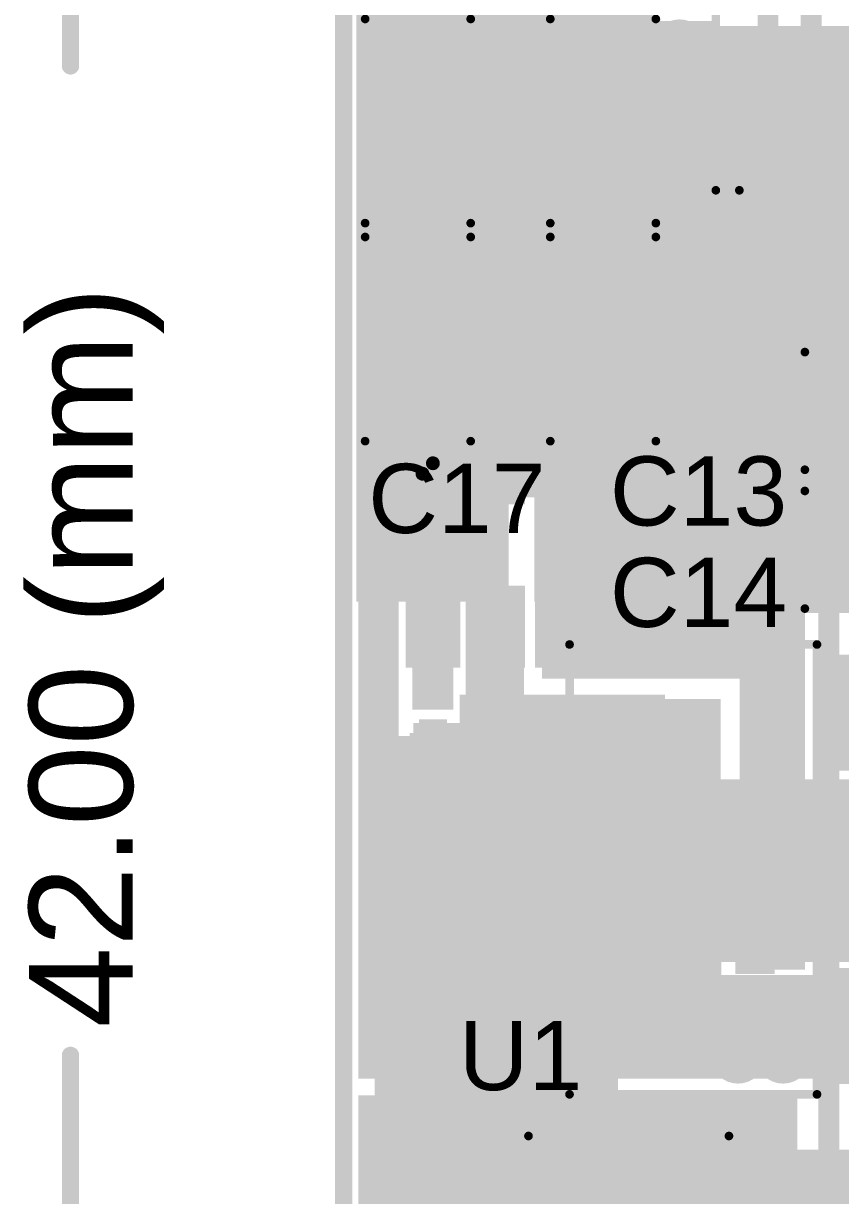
# Model space of a CAD drawing. Header units: millimetres. Extents: x -0.39 to 1.43, y -0.39 to 1.45.
# Drawn here: x -0.388 to 0.084, y 0.239 to 0.917 of the extents above; entities that cross this region are included whole.
import ezdxf

# ---------------------------------------------------------------- set-up
doc = ezdxf.new("R2010")
doc.units = ezdxf.units.MM
doc.header["$MEASUREMENT"] = 0
for name, color, linetype in [('BottomLayer', 5, 'Continuous'), ('BottomPaste', 16, 'Continuous'), ('BottomSolder', 6, 'Continuous'), ('Mechanical1', 6, 'Continuous'), ('Mechanical2', 216, 'Continuous'), ('TopLayer', 1, 'Continuous'), ('TopOverlay', 2, 'Continuous'), ('TopPaste', 8, 'Continuous'), ('TopSolder', 216, 'Continuous'), ('ViaHoleLayer', 16, 'Continuous')]:
    doc.layers.add(name, color=color, linetype=linetype)
doc.styles.add('Arial', font='', dxfattribs={"height": 0.2})
doc.styles.get('Arial').set_extended_font_data('Arial')

# ---------------------------------------------------------------- blocks, each defined once
blk = doc.blocks.new('CAP_0201_B_3')
at = {"layer": 'BottomLayer'}
for points in [[(-0.01772, 0.00591), (-0.00591, 0.00591), (-0.00591, -0.00591), (-0.01772, -0.00591)], [(0.00591, 0.00591), (0.01772, 0.00591), (0.01772, -0.00591), (0.00591, -0.00591)]]:
    blk.add_hatch(color=5, dxfattribs=at).paths.add_polyline_path(points)
at = {"layer": 'BottomPaste'}
for points in [[(-0.01772, 0.00591), (-0.00591, 0.00591), (-0.00591, -0.00591), (-0.01772, -0.00591)], [(0.00591, 0.00591), (0.01772, 0.00591), (0.01772, -0.00591), (0.00591, -0.00591)]]:
    blk.add_hatch(color=16, dxfattribs=at).paths.add_polyline_path(points)
at = {"layer": 'BottomSolder'}
for points in [[(-0.01988, 0.00807), (-0.00374, 0.00807), (-0.00374, -0.00807), (-0.01988, -0.00807)], [(0.00374, 0.00807), (0.01988, 0.00807), (0.01988, -0.00807), (0.00374, -0.00807)]]:
    blk.add_hatch(color=6, dxfattribs=at).paths.add_polyline_path(points)
blk = doc.blocks.new('C___0603_B_29')
at = {"layer": 'BottomLayer'}
for points in [[(-0.045, -0.0175), (-0.045, 0.0175), (-0.015, 0.0175), (-0.015, -0.0175)], [(0.015, -0.0175), (0.015, 0.0175), (0.045, 0.0175), (0.045, -0.0175)]]:
    blk.add_hatch(color=5, dxfattribs=at).paths.add_polyline_path(points)
at = {"layer": 'BottomPaste'}
for points in [[(-0.045, -0.0175), (-0.045, 0.0175), (-0.015, 0.0175), (-0.015, -0.0175)], [(0.015, -0.0175), (0.015, 0.0175), (0.045, 0.0175), (0.045, -0.0175)]]:
    blk.add_hatch(color=16, dxfattribs=at).paths.add_polyline_path(points)
at = {"layer": 'BottomSolder'}
for points in [[(-0.04736, -0.01986), (-0.04736, 0.01986), (-0.01264, 0.01986), (-0.01264, -0.01986)], [(0.01264, -0.01986), (0.01264, 0.01986), (0.04736, 0.01986), (0.04736, -0.01986)]]:
    blk.add_hatch(color=6, dxfattribs=at).paths.add_polyline_path(points)
blk = doc.blocks.new('C___0603_B_30')
at = {"layer": 'BottomLayer'}
for points in [[(-0.045, -0.0175), (-0.045, 0.0175), (-0.015, 0.0175), (-0.015, -0.0175)], [(0.015, -0.0175), (0.015, 0.0175), (0.045, 0.0175), (0.045, -0.0175)]]:
    blk.add_hatch(color=5, dxfattribs=at).paths.add_polyline_path(points)
at = {"layer": 'BottomPaste'}
for points in [[(-0.045, -0.0175), (-0.045, 0.0175), (-0.015, 0.0175), (-0.015, -0.0175)], [(0.015, -0.0175), (0.015, 0.0175), (0.045, 0.0175), (0.045, -0.0175)]]:
    blk.add_hatch(color=16, dxfattribs=at).paths.add_polyline_path(points)
at = {"layer": 'BottomSolder'}
for points in [[(-0.04736, -0.01986), (-0.04736, 0.01986), (-0.01264, 0.01986), (-0.01264, -0.01986)], [(0.01264, -0.01986), (0.01264, 0.01986), (0.04736, 0.01986), (0.04736, -0.01986)]]:
    blk.add_hatch(color=6, dxfattribs=at).paths.add_polyline_path(points)
blk = doc.blocks.new('C___0402_B_31')
at = {"layer": 'BottomLayer'}
for points in [[(-0.0095, 0.0125), (-0.0095, -0.0125), (-0.0275, -0.0125), (-0.0275, 0.0125)], [(0.0275, 0.0125), (0.0275, -0.0125), (0.0095, -0.0125), (0.0095, 0.0125)]]:
    blk.add_hatch(color=5, dxfattribs=at).paths.add_polyline_path(points)
at = {"layer": 'BottomPaste'}
for points in [[(-0.0095, 0.0125), (-0.0095, -0.0125), (-0.0275, -0.0125), (-0.0275, 0.0125)], [(0.0275, 0.0125), (0.0275, -0.0125), (0.0095, -0.0125), (0.0095, 0.0125)]]:
    blk.add_hatch(color=16, dxfattribs=at).paths.add_polyline_path(points)
at = {"layer": 'BottomSolder'}
for points in [[(-0.00714, 0.01486), (-0.00714, -0.01486), (-0.02986, -0.01486), (-0.02986, 0.01486)], [(0.02986, 0.01486), (0.02986, -0.01486), (0.00714, -0.01486), (0.00714, 0.01486)]]:
    blk.add_hatch(color=6, dxfattribs=at).paths.add_polyline_path(points)
blk = doc.blocks.new('C___0402_B_32')
at = {"layer": 'BottomLayer'}
for points in [[(-0.0095, 0.0125), (-0.0095, -0.0125), (-0.0275, -0.0125), (-0.0275, 0.0125)], [(0.0275, 0.0125), (0.0275, -0.0125), (0.0095, -0.0125), (0.0095, 0.0125)]]:
    blk.add_hatch(color=5, dxfattribs=at).paths.add_polyline_path(points)
at = {"layer": 'BottomPaste'}
for points in [[(-0.0095, 0.0125), (-0.0095, -0.0125), (-0.0275, -0.0125), (-0.0275, 0.0125)], [(0.0275, 0.0125), (0.0275, -0.0125), (0.0095, -0.0125), (0.0095, 0.0125)]]:
    blk.add_hatch(color=16, dxfattribs=at).paths.add_polyline_path(points)
at = {"layer": 'BottomSolder'}
for points in [[(-0.00714, 0.01486), (-0.00714, -0.01486), (-0.02986, -0.01486), (-0.02986, 0.01486)], [(0.02986, 0.01486), (0.02986, -0.01486), (0.00714, -0.01486), (0.00714, 0.01486)]]:
    blk.add_hatch(color=6, dxfattribs=at).paths.add_polyline_path(points)
blk = doc.blocks.new('C___0805_B_33')
at = {"layer": 'BottomLayer'}
for points in [[(-0.06, 0.03), (-0.02, 0.03), (-0.02, -0.03), (-0.06, -0.03)], [(0.02, 0.03), (0.06, 0.03), (0.06, -0.03), (0.02, -0.03)]]:
    blk.add_hatch(color=5, dxfattribs=at).paths.add_polyline_path(points)
at = {"layer": 'BottomPaste'}
for points in [[(-0.06, 0.03), (-0.02, 0.03), (-0.02, -0.03), (-0.06, -0.03)], [(0.02, 0.03), (0.06, 0.03), (0.06, -0.03), (0.02, -0.03)]]:
    blk.add_hatch(color=16, dxfattribs=at).paths.add_polyline_path(points)
at = {"layer": 'BottomSolder'}
for points in [[(-0.06276, 0.03276), (-0.01724, 0.03276), (-0.01724, -0.03276), (-0.06276, -0.03276)], [(0.01724, 0.03276), (0.06276, 0.03276), (0.06276, -0.03276), (0.01724, -0.03276)]]:
    blk.add_hatch(color=6, dxfattribs=at).paths.add_polyline_path(points)
blk = doc.blocks.new('SMA_35')
at = {"layer": 'TopLayer'}
for points in [[(-0.12795, 0.03346), (-0.02953, 0.03346), (-0.02953, -0.03346), (-0.12795, -0.03346)], [(0.02953, 0.03346), (0.12795, 0.03346), (0.12795, -0.03346), (0.02953, -0.03346)]]:
    blk.add_hatch(color=1, dxfattribs=at).paths.add_polyline_path(points)
at = {"layer": 'TopOverlay'}
for points in [[(-0.175, -0.05597), (-0.12905, -0.05597), (-0.12905, 0.05598), (-0.175, 0.05598)], [(-0.12992, 0.03638), (-0.1022, 0.03638), (-0.1022, 0.05598), (-0.12992, 0.05598)], [(-0.12992, -0.05598), (-0.1022, -0.05598), (-0.1022, -0.03638), (-0.12992, -0.03638)]]:
    blk.add_hatch(color=2, dxfattribs=at).paths.add_polyline_path(points)
at = {"layer": 'TopPaste'}
for points in [[(-0.12795, 0.03346), (-0.02953, 0.03346), (-0.02953, -0.03346), (-0.12795, -0.03346)], [(0.02953, 0.03346), (0.12795, 0.03346), (0.12795, -0.03346), (0.02953, -0.03346)]]:
    blk.add_hatch(color=8, dxfattribs=at).paths.add_polyline_path(points)
at = {"layer": 'TopSolder'}
for points in [[(-0.13195, 0.03746), (-0.02553, 0.03746), (-0.02553, -0.03746), (-0.13195, -0.03746)], [(0.02553, 0.03746), (0.13195, 0.03746), (0.13195, -0.03746), (0.02553, -0.03746)]]:
    blk.add_hatch(color=216, dxfattribs=at).paths.add_polyline_path(points)
at = {"layer": 'TopOverlay', "const_width": 0.005}
for points in [[(0.08115, 0.05345), (-0.10465, 0.05345)], [(0.08115, 0.03985), (0.08115, 0.05345)], [(0.08115, -0.05345), (0.08115, -0.03985)], [(0.08115, -0.05345), (-0.10465, -0.05345)]]:
    blk.add_lwpolyline(points, dxfattribs=at)
at = {"layer": 'TopOverlay', "const_width": 0.0025}
for points in [[(-0.1059, 0.05345, 1), (-0.1034, 0.05345, 1)], [(0.0799, 0.05345, 1), (0.0824, 0.05345, 1)], [(0.0799, 0.05345, 1), (0.0824, 0.05345, 1)], [(0.0799, 0.03985, 1), (0.0824, 0.03985, 1)], [(0.0799, -0.03985, 1), (0.0824, -0.03985, 1)], [(-0.1059, -0.05345, 1), (-0.1034, -0.05345, 1)], [(0.0799, -0.05345, 1), (0.0824, -0.05345, 1)], [(0.0799, -0.05345, 1), (0.0824, -0.05345, 1)]]:
    blk.add_lwpolyline(points, format="xyb", close=True, dxfattribs=at)
blk = doc.blocks.new('C___1210_45')
at = {"layer": 'TopLayer'}
for points in [[(-0.08, 0.055), (-0.02, 0.055), (-0.02, -0.055), (-0.08, -0.055)], [(0.02, 0.055), (0.08, 0.055), (0.08, -0.055), (0.02, -0.055)]]:
    blk.add_hatch(color=1, dxfattribs=at).paths.add_polyline_path(points)
at = {"layer": 'TopPaste'}
for points in [[(-0.08, 0.055), (-0.02, 0.055), (-0.02, -0.055), (-0.08, -0.055)], [(0.02, 0.055), (0.08, 0.055), (0.08, -0.055), (0.02, -0.055)]]:
    blk.add_hatch(color=8, dxfattribs=at).paths.add_polyline_path(points)
at = {"layer": 'TopSolder'}
for points in [[(-0.084, 0.059), (-0.016, 0.059), (-0.016, -0.059), (-0.084, -0.059)], [(0.016, 0.059), (0.084, 0.059), (0.084, -0.059), (0.016, -0.059)]]:
    blk.add_hatch(color=216, dxfattribs=at).paths.add_polyline_path(points)
at = {"layer": 'TopOverlay', "const_width": 0.005}
for points in [[(-0.084, 0.059), (-0.084, -0.059)], [(-0.023, 0.059), (-0.084, 0.059)], [(0.084, 0.059), (0.023, 0.059)], [(0.084, 0.059), (0.084, -0.059)], [(-0.023, -0.059), (-0.084, -0.059)], [(0.084, -0.059), (0.023, -0.059)]]:
    blk.add_lwpolyline(points, dxfattribs=at)
at = {"layer": 'TopOverlay', "const_width": 0.0025}
for points in [[(-0.08525, 0.059, 1), (-0.08275, 0.059, 1)], [(-0.08525, 0.059, 1), (-0.08275, 0.059, 1)], [(-0.02425, 0.059, 1), (-0.02175, 0.059, 1)], [(0.02175, 0.059, 1), (0.02425, 0.059, 1)], [(0.08275, 0.059, 1), (0.08525, 0.059, 1)], [(0.08275, 0.059, 1), (0.08525, 0.059, 1)], [(-0.08525, -0.059, 1), (-0.08275, -0.059, 1)], [(-0.08525, -0.059, 1), (-0.08275, -0.059, 1)], [(-0.02425, -0.059, 1), (-0.02175, -0.059, 1)], [(0.02175, -0.059, 1), (0.02425, -0.059, 1)], [(0.08275, -0.059, 1), (0.08525, -0.059, 1)], [(0.08275, -0.059, 1), (0.08525, -0.059, 1)]]:
    blk.add_lwpolyline(points, format="xyb", close=True, dxfattribs=at)
blk = doc.blocks.new('C___1210_46')
at = {"layer": 'TopLayer'}
for points in [[(-0.08, 0.055), (-0.02, 0.055), (-0.02, -0.055), (-0.08, -0.055)], [(0.02, 0.055), (0.08, 0.055), (0.08, -0.055), (0.02, -0.055)]]:
    blk.add_hatch(color=1, dxfattribs=at).paths.add_polyline_path(points)
at = {"layer": 'TopPaste'}
for points in [[(-0.08, 0.055), (-0.02, 0.055), (-0.02, -0.055), (-0.08, -0.055)], [(0.02, 0.055), (0.08, 0.055), (0.08, -0.055), (0.02, -0.055)]]:
    blk.add_hatch(color=8, dxfattribs=at).paths.add_polyline_path(points)
at = {"layer": 'TopSolder'}
for points in [[(-0.084, 0.059), (-0.016, 0.059), (-0.016, -0.059), (-0.084, -0.059)], [(0.016, 0.059), (0.084, 0.059), (0.084, -0.059), (0.016, -0.059)]]:
    blk.add_hatch(color=216, dxfattribs=at).paths.add_polyline_path(points)
at = {"layer": 'TopOverlay', "const_width": 0.005}
for points in [[(-0.023, 0.059), (-0.084, 0.059)], [(-0.084, 0.059), (-0.084, -0.059)], [(0.084, 0.059), (0.023, 0.059)], [(0.084, 0.059), (0.084, -0.059)], [(-0.023, -0.059), (-0.084, -0.059)], [(0.084, -0.059), (0.023, -0.059)]]:
    blk.add_lwpolyline(points, dxfattribs=at)
at = {"layer": 'TopOverlay', "const_width": 0.0025}
for points in [[(-0.08525, 0.059, 1), (-0.08275, 0.059, 1)], [(-0.08525, 0.059, 1), (-0.08275, 0.059, 1)], [(-0.02425, 0.059, 1), (-0.02175, 0.059, 1)], [(0.02175, 0.059, 1), (0.02425, 0.059, 1)], [(0.08275, 0.059, 1), (0.08525, 0.059, 1)], [(0.08275, 0.059, 1), (0.08525, 0.059, 1)], [(-0.08525, -0.059, 1), (-0.08275, -0.059, 1)], [(-0.08525, -0.059, 1), (-0.08275, -0.059, 1)], [(-0.02425, -0.059, 1), (-0.02175, -0.059, 1)], [(0.02175, -0.059, 1), (0.02425, -0.059, 1)], [(0.08275, -0.059, 1), (0.08525, -0.059, 1)], [(0.08275, -0.059, 1), (0.08525, -0.059, 1)]]:
    blk.add_lwpolyline(points, format="xyb", close=True, dxfattribs=at)
blk = doc.blocks.new('C___0805_47')
at = {"layer": 'TopLayer'}
for points in [[(-0.06, 0.03), (-0.02, 0.03), (-0.02, -0.03), (-0.06, -0.03)], [(0.02, 0.03), (0.06, 0.03), (0.06, -0.03), (0.02, -0.03)]]:
    blk.add_hatch(color=1, dxfattribs=at).paths.add_polyline_path(points)
at = {"layer": 'TopPaste'}
for points in [[(-0.06, 0.03), (-0.02, 0.03), (-0.02, -0.03), (-0.06, -0.03)], [(0.02, 0.03), (0.06, 0.03), (0.06, -0.03), (0.02, -0.03)]]:
    blk.add_hatch(color=8, dxfattribs=at).paths.add_polyline_path(points)
at = {"layer": 'TopSolder'}
for points in [[(-0.06276, 0.03276), (-0.01724, 0.03276), (-0.01724, -0.03276), (-0.06276, -0.03276)], [(0.01724, 0.03276), (0.06276, 0.03276), (0.06276, -0.03276), (0.01724, -0.03276)]]:
    blk.add_hatch(color=216, dxfattribs=at).paths.add_polyline_path(points)
at = {"layer": 'TopOverlay', "const_width": 0.005}
for points in [[(-0.064, 0.034), (-0.024, 0.034)], [(-0.064, -0.034), (-0.064, 0.034)], [(0.024, 0.034), (0.064, 0.034)], [(0.064, -0.034), (0.064, 0.034)], [(-0.064, -0.034), (-0.024, -0.034)], [(0.024, -0.034), (0.064, -0.034)]]:
    blk.add_lwpolyline(points, dxfattribs=at)
at = {"layer": 'TopOverlay', "const_width": 0.0025}
for points in [[(-0.06525, 0.034, 1), (-0.06275, 0.034, 1)], [(-0.06525, 0.034, 1), (-0.06275, 0.034, 1)], [(-0.02525, 0.034, 1), (-0.02275, 0.034, 1)], [(0.02275, 0.034, 1), (0.02525, 0.034, 1)], [(0.06275, 0.034, 1), (0.06525, 0.034, 1)], [(0.06275, 0.034, 1), (0.06525, 0.034, 1)], [(-0.06525, -0.034, 1), (-0.06275, -0.034, 1)], [(-0.06525, -0.034, 1), (-0.06275, -0.034, 1)], [(-0.02525, -0.034, 1), (-0.02275, -0.034, 1)], [(0.02275, -0.034, 1), (0.02525, -0.034, 1)], [(0.06275, -0.034, 1), (0.06525, -0.034, 1)], [(0.06275, -0.034, 1), (0.06525, -0.034, 1)]]:
    blk.add_lwpolyline(points, format="xyb", close=True, dxfattribs=at)
blk = doc.blocks.new('TSOT_23_6_B_56')
at = {"layer": 'BottomLayer'}
for points in [[(-0.06693, 0.04921), (-0.02756, 0.04921), (-0.02756, 0.02559), (-0.06693, 0.02559)], [(0.02756, 0.04921), (0.06693, 0.04921), (0.06693, 0.02559), (0.02756, 0.02559)], [(-0.06693, 0.01181), (-0.02756, 0.01181), (-0.02756, -0.01181), (-0.06693, -0.01181)], [(0.02756, 0.01181), (0.06693, 0.01181), (0.06693, -0.01181), (0.02756, -0.01181)], [(-0.06693, -0.02559), (-0.02756, -0.02559), (-0.02756, -0.04921), (-0.06693, -0.04921)], [(0.02756, -0.02559), (0.06693, -0.02559), (0.06693, -0.04921), (0.02756, -0.04921)]]:
    blk.add_hatch(color=5, dxfattribs=at).paths.add_polyline_path(points)
at = {"layer": 'BottomPaste'}
for points in [[(-0.06693, 0.04921), (-0.02756, 0.04921), (-0.02756, 0.02559), (-0.06693, 0.02559)], [(0.02756, 0.04921), (0.06693, 0.04921), (0.06693, 0.02559), (0.02756, 0.02559)], [(-0.06693, 0.01181), (-0.02756, 0.01181), (-0.02756, -0.01181), (-0.06693, -0.01181)], [(0.02756, 0.01181), (0.06693, 0.01181), (0.06693, -0.01181), (0.02756, -0.01181)], [(-0.06693, -0.02559), (-0.02756, -0.02559), (-0.02756, -0.04921), (-0.06693, -0.04921)], [(0.02756, -0.02559), (0.06693, -0.02559), (0.06693, -0.04921), (0.02756, -0.04921)]]:
    blk.add_hatch(color=16, dxfattribs=at).paths.add_polyline_path(points)
at = {"layer": 'BottomSolder'}
for points in [[(-0.07093, 0.05321), (-0.02356, 0.05321), (-0.02356, 0.02159), (-0.07093, 0.02159)], [(0.02356, 0.05321), (0.07093, 0.05321), (0.07093, 0.02159), (0.02356, 0.02159)], [(-0.07093, 0.01581), (-0.02356, 0.01581), (-0.02356, -0.01581), (-0.07093, -0.01581)], [(0.02356, 0.01581), (0.07093, 0.01581), (0.07093, -0.01581), (0.02356, -0.01581)], [(-0.07093, -0.02159), (-0.02356, -0.02159), (-0.02356, -0.05321), (-0.07093, -0.05321)], [(0.02356, -0.02159), (0.07093, -0.02159), (0.07093, -0.05321), (0.02356, -0.05321)]]:
    blk.add_hatch(color=6, dxfattribs=at).paths.add_polyline_path(points)
blk = doc.blocks.new('C___0805_74')
at = {"layer": 'TopLayer'}
for points in [[(-0.06, 0.03), (-0.02, 0.03), (-0.02, -0.03), (-0.06, -0.03)], [(0.02, 0.03), (0.06, 0.03), (0.06, -0.03), (0.02, -0.03)]]:
    blk.add_hatch(color=1, dxfattribs=at).paths.add_polyline_path(points)
at = {"layer": 'TopPaste'}
for points in [[(-0.06, 0.03), (-0.02, 0.03), (-0.02, -0.03), (-0.06, -0.03)], [(0.02, 0.03), (0.06, 0.03), (0.06, -0.03), (0.02, -0.03)]]:
    blk.add_hatch(color=8, dxfattribs=at).paths.add_polyline_path(points)
at = {"layer": 'TopSolder'}
for points in [[(-0.06276, 0.03276), (-0.01724, 0.03276), (-0.01724, -0.03276), (-0.06276, -0.03276)], [(0.01724, 0.03276), (0.06276, 0.03276), (0.06276, -0.03276), (0.01724, -0.03276)]]:
    blk.add_hatch(color=216, dxfattribs=at).paths.add_polyline_path(points)
at = {"layer": 'TopOverlay', "const_width": 0.005}
for points in [[(-0.064, 0.034), (-0.024, 0.034)], [(-0.064, -0.034), (-0.064, 0.034)], [(0.024, 0.034), (0.064, 0.034)], [(0.064, -0.034), (0.064, 0.034)], [(-0.064, -0.034), (-0.024, -0.034)], [(0.024, -0.034), (0.064, -0.034)]]:
    blk.add_lwpolyline(points, dxfattribs=at)
at = {"layer": 'TopOverlay', "const_width": 0.0025}
for points in [[(-0.06525, 0.034, 1), (-0.06275, 0.034, 1)], [(-0.06525, 0.034, 1), (-0.06275, 0.034, 1)], [(-0.02525, 0.034, 1), (-0.02275, 0.034, 1)], [(0.02275, 0.034, 1), (0.02525, 0.034, 1)], [(0.06275, 0.034, 1), (0.06525, 0.034, 1)], [(0.06275, 0.034, 1), (0.06525, 0.034, 1)], [(-0.06525, -0.034, 1), (-0.06275, -0.034, 1)], [(-0.06525, -0.034, 1), (-0.06275, -0.034, 1)], [(-0.02525, -0.034, 1), (-0.02275, -0.034, 1)], [(0.02275, -0.034, 1), (0.02525, -0.034, 1)], [(0.06275, -0.034, 1), (0.06525, -0.034, 1)], [(0.06275, -0.034, 1), (0.06525, -0.034, 1)]]:
    blk.add_lwpolyline(points, format="xyb", close=True, dxfattribs=at)
blk = doc.blocks.new('SOT__223_78')
at = {"layer": 'TopLayer'}
for points in [[(-0.0748, 0.15945), (0.0748, 0.15945), (0.0748, 0.08071), (-0.0748, 0.08071)], [(-0.12008, -0.08071), (-0.06102, -0.08071), (-0.06102, -0.15945), (-0.12008, -0.15945)], [(-0.02953, -0.08071), (0.02953, -0.08071), (0.02953, -0.15945), (-0.02953, -0.15945)], [(0.06102, -0.08071), (0.12008, -0.08071), (0.12008, -0.15945), (0.06102, -0.15945)]]:
    blk.add_hatch(color=1, dxfattribs=at).paths.add_polyline_path(points)
at = {"layer": 'TopPaste'}
for points in [[(-0.0748, 0.15945), (0.0748, 0.15945), (0.0748, 0.08071), (-0.0748, 0.08071)], [(-0.12008, -0.08071), (-0.06102, -0.08071), (-0.06102, -0.15945), (-0.12008, -0.15945)], [(-0.02953, -0.08071), (0.02953, -0.08071), (0.02953, -0.15945), (-0.02953, -0.15945)], [(0.06102, -0.08071), (0.12008, -0.08071), (0.12008, -0.15945), (0.06102, -0.15945)]]:
    blk.add_hatch(color=8, dxfattribs=at).paths.add_polyline_path(points)
at = {"layer": 'TopSolder'}
for points in [[(-0.0788, 0.16345), (0.0788, 0.16345), (0.0788, 0.07671), (-0.0788, 0.07671)], [(-0.12408, -0.07671), (-0.05702, -0.07671), (-0.05702, -0.16345), (-0.12408, -0.16345)], [(-0.03353, -0.07671), (0.03353, -0.07671), (0.03353, -0.16345), (-0.03353, -0.16345)], [(0.05702, -0.07671), (0.12408, -0.07671), (0.12408, -0.16345), (0.05702, -0.16345)]]:
    blk.add_hatch(color=216, dxfattribs=at).paths.add_polyline_path(points)
at = {"layer": 'TopOverlay'}
for points, const_width in [([(-0.13, 0.071), (-0.13, -0.072)], 0.005), ([(-0.13, 0.071), (0.13, 0.071)], 0.005), ([(0.13, 0.071), (0.13, -0.072)], 0.005), ([(-0.13, -0.072), (0.13, -0.072)], 0.005), ([(-0.132, -0.116), (-0.132, -0.126)], 0.00787), ([(-0.132, -0.116), (-0.127, -0.121)], 0.00787), ([(-0.127, -0.121), (-0.132, -0.126)], 0.00787)]:
    blk.add_lwpolyline(points, dxfattribs=dict(at, const_width=const_width))
for points, const_width in [([(-0.13125, 0.071, 1), (-0.12875, 0.071, 1)], 0.0025), ([(-0.13125, 0.071, 1), (-0.12875, 0.071, 1)], 0.0025), ([(0.12875, 0.071, 1), (0.13125, 0.071, 1)], 0.0025), ([(0.12875, 0.071, 1), (0.13125, 0.071, 1)], 0.0025), ([(-0.13125, -0.072, 1), (-0.12875, -0.072, 1)], 0.0025), ([(-0.13125, -0.072, 1), (-0.12875, -0.072, 1)], 0.0025), ([(0.12875, -0.072, 1), (0.13125, -0.072, 1)], 0.0025), ([(0.12875, -0.072, 1), (0.13125, -0.072, 1)], 0.0025), ([(-0.13397, -0.116, 1), (-0.13003, -0.116, 1)], 0.00394), ([(-0.13397, -0.116, 1), (-0.13003, -0.116, 1)], 0.00394), ([(-0.12897, -0.121, 1), (-0.12503, -0.121, 1)], 0.00394), ([(-0.12897, -0.121, 1), (-0.12503, -0.121, 1)], 0.00394), ([(-0.13397, -0.126, 1), (-0.13003, -0.126, 1)], 0.00394), ([(-0.13397, -0.126, 1), (-0.13003, -0.126, 1)], 0.00394)]:
    blk.add_lwpolyline(points, format="xyb", close=True, dxfattribs=dict(at, const_width=const_width))
blk = doc.blocks.new('1125N1202SNM_85')
at = {"layer": 'TopLayer'}
for points in [[(-0.06969, 0.14764), (-0.03031, 0.14764), (-0.03031, 0.02559), (-0.06969, 0.02559)], [(0.03031, 0.14764), (0.06969, 0.14764), (0.06969, 0.02559), (0.03031, 0.02559)], [(-0.06969, -0.02559), (-0.03031, -0.02559), (-0.03031, -0.14764), (-0.06969, -0.14764)], [(0.03031, -0.02559), (0.06969, -0.02559), (0.06969, -0.14764), (0.03031, -0.14764)]]:
    blk.add_hatch(color=1, dxfattribs=at).paths.add_polyline_path(points)
at = {"layer": 'TopPaste'}
for points in [[(-0.06969, 0.14764), (-0.03031, 0.14764), (-0.03031, 0.02559), (-0.06969, 0.02559)], [(0.03031, 0.14764), (0.06969, 0.14764), (0.06969, 0.02559), (0.03031, 0.02559)], [(-0.06969, -0.02559), (-0.03031, -0.02559), (-0.03031, -0.14764), (-0.06969, -0.14764)], [(0.03031, -0.02559), (0.06969, -0.02559), (0.06969, -0.14764), (0.03031, -0.14764)]]:
    blk.add_hatch(color=8, dxfattribs=at).paths.add_polyline_path(points)
at = {"layer": 'TopSolder'}
for points in [[(-0.07369, 0.15164), (-0.02631, 0.15164), (-0.02631, 0.02159), (-0.07369, 0.02159)], [(0.02631, 0.15164), (0.07369, 0.15164), (0.07369, 0.02159), (0.02631, 0.02159)], [(-0.07369, -0.02159), (-0.02631, -0.02159), (-0.02631, -0.15164), (-0.07369, -0.15164)], [(0.02631, -0.02159), (0.07369, -0.02159), (0.07369, -0.15164), (0.02631, -0.15164)]]:
    blk.add_hatch(color=216, dxfattribs=at).paths.add_polyline_path(points)
at = {"layer": 'TopOverlay', "const_width": 0.005}
for points in [[(-0.0815, 0.063), (-0.0815, -0.0485)], [(0.0815, 0.06375), (0.0815, -0.0521)]]:
    blk.add_lwpolyline(points, dxfattribs=at)
at = {"layer": 'TopOverlay'}
for points, const_width in [([(-0.08275, 0.063, 1), (-0.08025, 0.063, 1)], 0.0025), ([(0.08025, 0.06375, 1), (0.08275, 0.06375, 1)], 0.0025), ([(-0.08275, -0.0485, 1), (-0.08025, -0.0485, 1)], 0.0025), ([(0.08025, -0.0521, 1), (0.08275, -0.0521, 1)], 0.0025), ([(-0.0745, -0.1385, 1), (-0.0855, -0.1385, 1)], 0.005), ([(-0.08675, -0.1385, 1), (-0.08425, -0.1385, 1)], 0.0025), ([(-0.07575, -0.1385, 1), (-0.07325, -0.1385, 1)], 0.0025)]:
    blk.add_lwpolyline(points, format="xyb", close=True, dxfattribs=dict(at, const_width=const_width))
blk = doc.blocks.new('IND_1210_B_86')
at = {"layer": 'BottomLayer'}
for points in [[(-0.08291, 0.05531), (-0.03291, 0.05531), (-0.03291, -0.05531), (-0.08291, -0.05531)], [(0.03291, 0.05531), (0.08291, 0.05531), (0.08291, -0.05531), (0.03291, -0.05531)]]:
    blk.add_hatch(color=5, dxfattribs=at).paths.add_polyline_path(points)
at = {"layer": 'BottomPaste'}
for points in [[(-0.08291, 0.05531), (-0.03291, 0.05531), (-0.03291, -0.05531), (-0.08291, -0.05531)], [(0.03291, 0.05531), (0.08291, 0.05531), (0.08291, -0.05531), (0.03291, -0.05531)]]:
    blk.add_hatch(color=16, dxfattribs=at).paths.add_polyline_path(points)
at = {"layer": 'BottomSolder'}
for points in [[(-0.08691, 0.05931), (-0.02891, 0.05931), (-0.02891, -0.05931), (-0.08691, -0.05931)], [(0.02891, 0.05931), (0.08691, 0.05931), (0.08691, -0.05931), (0.02891, -0.05931)]]:
    blk.add_hatch(color=6, dxfattribs=at).paths.add_polyline_path(points)

msp = doc.modelspace()

# ---------------------------------------------------------------- hatches: boundary and pattern name
at = {"layer": 'BottomLayer'}
for points in [[(-0.19475, 0.66951), (-0.1674, 0.66951), (-0.1674, 1.216), (-0.19475, 1.216)], [(-0.15763, 0.692), (-0.05475, 0.692), (-0.05475, 1.195), (-0.15763, 1.195)], [(-0.04687, 0.7851), (0.01338, 0.7851), (0.01338, 0.918), (-0.04687, 0.918)], [(-0.126, 0.799), (-0.126, 0.64264), (-0.05475, 0.64264), (-0.05475, 0.799)], [(-0.04687, 0.53788), (0.0595, 0.53788), (0.0595, 0.799), (-0.04687, 0.799)], [(0.02562, 0.36958), (0.0635, 0.36958), (0.0635, 0.799), (0.02562, 0.799)], [(-0.13978, 0.68201), (-0.195, 0.68201), (-0.195, 0.6), (-0.13978, 0.6)], [(-0.17138, 0.66951), (-0.19475, 0.66951), (-0.19475, 0.30658), (-0.17138, 0.30658)], [(-0.0886, 0.53788), (0.0295, 0.53788), (0.0295, 0.63504), (-0.0886, 0.63504)], [(-0.1634, 0.51991), (-0.13978, 0.51991), (-0.13978, 0.58752), (-0.1634, 0.58752)], [(-0.13258, 0.47414), (-0.09901, 0.47414), (-0.09901, 0.58752), (-0.13258, 0.58752)], [(-0.1321, 0.50008), (0.01471, 0.50008), (0.01471, 0.52607), (-0.1321, 0.52607)], [(-0.1281, 0.47414), (-0.01748, 0.47414), (-0.01748, 0.52607), (-0.1281, 0.52607)], [(-0.16282, 0.45775), (0.01471, 0.45775), (0.01471, 0.51222), (-0.16282, 0.51222)], [(-0.19475, 0.30658), (0.01512, 0.30658), (0.01512, 0.44449), (-0.19475, 0.44449)], [(0.00547, 0.30658), (0.0635, 0.30658), (0.0635, 0.35992), (0.00547, 0.35992)], [(-0.19475, 0.20008), (-0.025, 0.20008), (-0.025, 0.29708), (-0.19475, 0.29708)], [(-0.19475, 0.225), (0.05897, 0.225), (0.05897, 0.29708), (-0.19475, 0.29708)]]:
    msp.add_hatch(color=5, dxfattribs=at).paths.add_polyline_path(points)
h = msp.add_hatch(color=5, dxfattribs=at)
edge = h.paths.add_edge_path()
edge.add_arc((-0.009, 0.90307), 0.01181, 0, 360)
h = msp.add_hatch(color=5, dxfattribs=at)
edge = h.paths.add_edge_path()
edge.add_arc((-0.009, 0.87699), 0.01181, 0, 360)
h = msp.add_hatch(color=5, dxfattribs=at)
edge = h.paths.add_edge_path()
edge.add_arc((-0.009, 0.85091), 0.01181, 0, 360)
h = msp.add_hatch(color=5, dxfattribs=at)
edge = h.paths.add_edge_path()
edge.add_arc((-0.009, 0.82483), 0.01181, 0, 360)
h = msp.add_hatch(color=5, dxfattribs=at)
edge = h.paths.add_edge_path()
edge.add_arc((0.046, 0.78634), 0.01181, 0, 360)
h = msp.add_hatch(color=5, dxfattribs=at)
edge = h.paths.add_edge_path()
edge.add_arc((0.046, 0.75972), 0.01181, 0, 360)
h = msp.add_hatch(color=5, dxfattribs=at)
edge = h.paths.add_edge_path()
edge.add_arc((0.018, 0.7331), 0.01181, 0, 360)
h = msp.add_hatch(color=5, dxfattribs=at)
edge = h.paths.add_edge_path()
edge.add_arc((0.046, 0.7331), 0.01181, 0, 360)
h = msp.add_hatch(color=5, dxfattribs=at)
edge = h.paths.add_edge_path()
edge.add_arc((0.018, 0.70648), 0.01181, 0, 360)
h = msp.add_hatch(color=5, dxfattribs=at)
edge = h.paths.add_edge_path()
edge.add_arc((0.046, 0.70648), 0.01181, 0, 360)
h = msp.add_hatch(color=5, dxfattribs=at)
edge = h.paths.add_edge_path()
edge.add_arc((0.018, 0.67986), 0.01181, 0, 360)
h = msp.add_hatch(color=5, dxfattribs=at)
edge = h.paths.add_edge_path()
edge.add_arc((0.046, 0.67986), 0.01181, 0, 360)
h = msp.add_hatch(color=5, dxfattribs=at)
edge = h.paths.add_edge_path()
edge.add_arc((0.018, 0.65324), 0.01181, 0, 360)
h = msp.add_hatch(color=5, dxfattribs=at)
edge = h.paths.add_edge_path()
edge.add_arc((0.046, 0.65324), 0.01181, 0, 360)
h = msp.add_hatch(color=5, dxfattribs=at)
edge = h.paths.add_edge_path()
edge.add_arc((0.018, 0.62662), 0.01181, 0, 360)
h = msp.add_hatch(color=5, dxfattribs=at)
edge = h.paths.add_edge_path()
edge.add_arc((0.046, 0.62662), 0.01181, 0, 360)
h = msp.add_hatch(color=5, dxfattribs=at)
edge = h.paths.add_edge_path()
edge.add_arc((0.018, 0.6), 0.01181, 0, 360)
h = msp.add_hatch(color=5, dxfattribs=at)
edge = h.paths.add_edge_path()
edge.add_arc((0.046, 0.6), 0.01181, 0, 360)
h = msp.add_hatch(color=5, dxfattribs=at)
edge = h.paths.add_edge_path()
edge.add_arc((0.04462, 0.45517), 0.01181, 0, 360)
h = msp.add_hatch(color=5, dxfattribs=at)
edge = h.paths.add_edge_path()
edge.add_arc((0.04462, 0.416), 0.01181, 0, 360)
h = msp.add_hatch(color=5, dxfattribs=at)
edge = h.paths.add_edge_path()
edge.add_arc((0.02471, 0.34861), 0.01181, 0, 360)
h = msp.add_hatch(color=5, dxfattribs=at)
edge = h.paths.add_edge_path()
edge.add_arc((0.05079, 0.34861), 0.01181, 0, 360)
h = msp.add_hatch(color=5, dxfattribs=at)
edge = h.paths.add_edge_path()
edge.add_arc((0.02471, 0.31958), 0.01181, 0, 360)
h = msp.add_hatch(color=5, dxfattribs=at)
edge = h.paths.add_edge_path()
edge.add_arc((0.05079, 0.31958), 0.01181, 0, 360)
h = msp.add_hatch(color=5, dxfattribs=at)
edge = h.paths.add_edge_path()
edge.add_arc((-0.1665, 0.28458), 0.01181, 0, 360)
h = msp.add_hatch(color=5, dxfattribs=at)
edge = h.paths.add_edge_path()
edge.add_arc((-0.14042, 0.28458), 0.01181, 0, 360)
h = msp.add_hatch(color=5, dxfattribs=at)
edge = h.paths.add_edge_path()
edge.add_arc((-0.11433, 0.28458), 0.01181, 0, 360)
at = {"layer": 'BottomSolder'}
h = msp.add_hatch(color=6, dxfattribs=at)
edge = h.paths.add_edge_path()
edge.add_arc((-0.009, 0.90307), 0.01581, 0, 360)
h = msp.add_hatch(color=6, dxfattribs=at)
edge = h.paths.add_edge_path()
edge.add_arc((-0.009, 0.87699), 0.01581, 0, 360)
h = msp.add_hatch(color=6, dxfattribs=at)
edge = h.paths.add_edge_path()
edge.add_arc((-0.009, 0.85091), 0.01581, 0, 360)
h = msp.add_hatch(color=6, dxfattribs=at)
edge = h.paths.add_edge_path()
edge.add_arc((-0.009, 0.82483), 0.01581, 0, 360)
h = msp.add_hatch(color=6, dxfattribs=at)
edge = h.paths.add_edge_path()
edge.add_arc((0.046, 0.78634), 0.01581, 0, 360)
h = msp.add_hatch(color=6, dxfattribs=at)
edge = h.paths.add_edge_path()
edge.add_arc((0.046, 0.75972), 0.01581, 0, 360)
h = msp.add_hatch(color=6, dxfattribs=at)
edge = h.paths.add_edge_path()
edge.add_arc((0.018, 0.7331), 0.01581, 0, 360)
h = msp.add_hatch(color=6, dxfattribs=at)
edge = h.paths.add_edge_path()
edge.add_arc((0.046, 0.7331), 0.01581, 0, 360)
h = msp.add_hatch(color=6, dxfattribs=at)
edge = h.paths.add_edge_path()
edge.add_arc((0.018, 0.70648), 0.01581, 0, 360)
h = msp.add_hatch(color=6, dxfattribs=at)
edge = h.paths.add_edge_path()
edge.add_arc((0.046, 0.70648), 0.01581, 0, 360)
h = msp.add_hatch(color=6, dxfattribs=at)
edge = h.paths.add_edge_path()
edge.add_arc((0.018, 0.67986), 0.01581, 0, 360)
h = msp.add_hatch(color=6, dxfattribs=at)
edge = h.paths.add_edge_path()
edge.add_arc((0.046, 0.67986), 0.01581, 0, 360)
h = msp.add_hatch(color=6, dxfattribs=at)
edge = h.paths.add_edge_path()
edge.add_arc((0.018, 0.65324), 0.01581, 0, 360)
h = msp.add_hatch(color=6, dxfattribs=at)
edge = h.paths.add_edge_path()
edge.add_arc((0.046, 0.65324), 0.01581, 0, 360)
h = msp.add_hatch(color=6, dxfattribs=at)
edge = h.paths.add_edge_path()
edge.add_arc((0.018, 0.62662), 0.01581, 0, 360)
h = msp.add_hatch(color=6, dxfattribs=at)
edge = h.paths.add_edge_path()
edge.add_arc((0.046, 0.62662), 0.01581, 0, 360)
h = msp.add_hatch(color=6, dxfattribs=at)
edge = h.paths.add_edge_path()
edge.add_arc((0.018, 0.6), 0.01581, 0, 360)
h = msp.add_hatch(color=6, dxfattribs=at)
edge = h.paths.add_edge_path()
edge.add_arc((0.046, 0.6), 0.01581, 0, 360)
h = msp.add_hatch(color=6, dxfattribs=at)
edge = h.paths.add_edge_path()
edge.add_arc((0.04462, 0.45517), 0.01581, 0, 360)
h = msp.add_hatch(color=6, dxfattribs=at)
edge = h.paths.add_edge_path()
edge.add_arc((0.04462, 0.416), 0.01581, 0, 360)
h = msp.add_hatch(color=6, dxfattribs=at)
edge = h.paths.add_edge_path()
edge.add_arc((0.02471, 0.34861), 0.01581, 0, 360)
h = msp.add_hatch(color=6, dxfattribs=at)
edge = h.paths.add_edge_path()
edge.add_arc((0.05079, 0.34861), 0.01581, 0, 360)
h = msp.add_hatch(color=6, dxfattribs=at)
edge = h.paths.add_edge_path()
edge.add_arc((0.02471, 0.31958), 0.01581, 0, 360)
h = msp.add_hatch(color=6, dxfattribs=at)
edge = h.paths.add_edge_path()
edge.add_arc((0.05079, 0.31958), 0.01581, 0, 360)
h = msp.add_hatch(color=6, dxfattribs=at)
edge = h.paths.add_edge_path()
edge.add_arc((-0.1665, 0.28458), 0.01581, 0, 360)
h = msp.add_hatch(color=6, dxfattribs=at)
edge = h.paths.add_edge_path()
edge.add_arc((-0.14042, 0.28458), 0.01581, 0, 360)
h = msp.add_hatch(color=6, dxfattribs=at)
edge = h.paths.add_edge_path()
edge.add_arc((-0.11433, 0.28458), 0.01581, 0, 360)
at = {"layer": 'TopLayer'}
for points in [[(-0.19575, 0.58231), (-0.10775, 0.58231), (-0.10775, 1.19955), (-0.19575, 1.19955)], [(-0.093, 0.58231), (0.10736, 0.58231), (0.10736, 0.9151), (-0.093, 0.9151)], [(0.07908, 0.48813), (0.36, 0.48813), (0.36, 0.54813), (0.07908, 0.54813)], [(-0.18526, 0.192), (-0.04454, 0.192), (-0.04454, 0.5047), (-0.18526, 0.5047)], [(-0.16107, 0.37408), (0.253, 0.37408), (0.253, 0.47961), (-0.16107, 0.47961)], [(-0.025, 0.3066), (0.253, 0.3066), (0.253, 0.3666), (-0.025, 0.3666)]]:
    msp.add_hatch(color=1, dxfattribs=at).paths.add_polyline_path(points)
h = msp.add_hatch(color=1, dxfattribs=at)
edge = h.paths.add_edge_path()
edge.add_arc((-0.009, 0.90307), 0.01181, 0, 360)
h = msp.add_hatch(color=1, dxfattribs=at)
edge = h.paths.add_edge_path()
edge.add_arc((-0.009, 0.87699), 0.01181, 0, 360)
h = msp.add_hatch(color=1, dxfattribs=at)
edge = h.paths.add_edge_path()
edge.add_arc((-0.009, 0.85091), 0.01181, 0, 360)
h = msp.add_hatch(color=1, dxfattribs=at)
edge = h.paths.add_edge_path()
edge.add_arc((-0.009, 0.82483), 0.01181, 0, 360)
h = msp.add_hatch(color=1, dxfattribs=at)
edge = h.paths.add_edge_path()
edge.add_arc((0.046, 0.78634), 0.01181, 0, 360)
h = msp.add_hatch(color=1, dxfattribs=at)
edge = h.paths.add_edge_path()
edge.add_arc((0.046, 0.75972), 0.01181, 0, 360)
h = msp.add_hatch(color=1, dxfattribs=at)
edge = h.paths.add_edge_path()
edge.add_arc((0.018, 0.7331), 0.01181, 0, 360)
h = msp.add_hatch(color=1, dxfattribs=at)
edge = h.paths.add_edge_path()
edge.add_arc((0.046, 0.7331), 0.01181, 0, 360)
h = msp.add_hatch(color=1, dxfattribs=at)
edge = h.paths.add_edge_path()
edge.add_arc((0.018, 0.70648), 0.01181, 0, 360)
h = msp.add_hatch(color=1, dxfattribs=at)
edge = h.paths.add_edge_path()
edge.add_arc((0.046, 0.70648), 0.01181, 0, 360)
h = msp.add_hatch(color=1, dxfattribs=at)
edge = h.paths.add_edge_path()
edge.add_arc((0.018, 0.67986), 0.01181, 0, 360)
h = msp.add_hatch(color=1, dxfattribs=at)
edge = h.paths.add_edge_path()
edge.add_arc((0.046, 0.67986), 0.01181, 0, 360)
h = msp.add_hatch(color=1, dxfattribs=at)
edge = h.paths.add_edge_path()
edge.add_arc((0.018, 0.65324), 0.01181, 0, 360)
h = msp.add_hatch(color=1, dxfattribs=at)
edge = h.paths.add_edge_path()
edge.add_arc((0.046, 0.65324), 0.01181, 0, 360)
h = msp.add_hatch(color=1, dxfattribs=at)
edge = h.paths.add_edge_path()
edge.add_arc((0.018, 0.62662), 0.01181, 0, 360)
h = msp.add_hatch(color=1, dxfattribs=at)
edge = h.paths.add_edge_path()
edge.add_arc((0.046, 0.62662), 0.01181, 0, 360)
h = msp.add_hatch(color=1, dxfattribs=at)
edge = h.paths.add_edge_path()
edge.add_arc((0.018, 0.6), 0.01181, 0, 360)
h = msp.add_hatch(color=1, dxfattribs=at)
edge = h.paths.add_edge_path()
edge.add_arc((0.046, 0.6), 0.01181, 0, 360)
h = msp.add_hatch(color=1, dxfattribs=at)
edge = h.paths.add_edge_path()
edge.add_arc((0.04462, 0.45517), 0.01181, 0, 360)
h = msp.add_hatch(color=1, dxfattribs=at)
edge = h.paths.add_edge_path()
edge.add_arc((0.04462, 0.416), 0.01181, 0, 360)
h = msp.add_hatch(color=1, dxfattribs=at)
edge = h.paths.add_edge_path()
edge.add_arc((0.02471, 0.34861), 0.01181, 0, 360)
h = msp.add_hatch(color=1, dxfattribs=at)
edge = h.paths.add_edge_path()
edge.add_arc((0.05079, 0.34861), 0.01181, 0, 360)
h = msp.add_hatch(color=1, dxfattribs=at)
edge = h.paths.add_edge_path()
edge.add_arc((0.02471, 0.31958), 0.01181, 0, 360)
h = msp.add_hatch(color=1, dxfattribs=at)
edge = h.paths.add_edge_path()
edge.add_arc((0.05079, 0.31958), 0.01181, 0, 360)
h = msp.add_hatch(color=1, dxfattribs=at)
edge = h.paths.add_edge_path()
edge.add_arc((-0.1665, 0.28458), 0.01181, 0, 360)
h = msp.add_hatch(color=1, dxfattribs=at)
edge = h.paths.add_edge_path()
edge.add_arc((-0.14042, 0.28458), 0.01181, 0, 360)
h = msp.add_hatch(color=1, dxfattribs=at)
edge = h.paths.add_edge_path()
edge.add_arc((-0.11433, 0.28458), 0.01181, 0, 360)
at = {"layer": 'TopSolder'}
h = msp.add_hatch(color=216, dxfattribs=at)
edge = h.paths.add_edge_path()
edge.add_arc((-0.009, 0.90307), 0.01581, 0, 360)
h = msp.add_hatch(color=216, dxfattribs=at)
edge = h.paths.add_edge_path()
edge.add_arc((-0.009, 0.87699), 0.01581, 0, 360)
h = msp.add_hatch(color=216, dxfattribs=at)
edge = h.paths.add_edge_path()
edge.add_arc((-0.009, 0.85091), 0.01581, 0, 360)
h = msp.add_hatch(color=216, dxfattribs=at)
edge = h.paths.add_edge_path()
edge.add_arc((-0.009, 0.82483), 0.01581, 0, 360)
h = msp.add_hatch(color=216, dxfattribs=at)
edge = h.paths.add_edge_path()
edge.add_arc((0.046, 0.78634), 0.01581, 0, 360)
h = msp.add_hatch(color=216, dxfattribs=at)
edge = h.paths.add_edge_path()
edge.add_arc((0.046, 0.75972), 0.01581, 0, 360)
h = msp.add_hatch(color=216, dxfattribs=at)
edge = h.paths.add_edge_path()
edge.add_arc((0.018, 0.7331), 0.01581, 0, 360)
h = msp.add_hatch(color=216, dxfattribs=at)
edge = h.paths.add_edge_path()
edge.add_arc((0.046, 0.7331), 0.01581, 0, 360)
h = msp.add_hatch(color=216, dxfattribs=at)
edge = h.paths.add_edge_path()
edge.add_arc((0.018, 0.70648), 0.01581, 0, 360)
h = msp.add_hatch(color=216, dxfattribs=at)
edge = h.paths.add_edge_path()
edge.add_arc((0.046, 0.70648), 0.01581, 0, 360)
h = msp.add_hatch(color=216, dxfattribs=at)
edge = h.paths.add_edge_path()
edge.add_arc((0.018, 0.67986), 0.01581, 0, 360)
h = msp.add_hatch(color=216, dxfattribs=at)
edge = h.paths.add_edge_path()
edge.add_arc((0.046, 0.67986), 0.01581, 0, 360)
h = msp.add_hatch(color=216, dxfattribs=at)
edge = h.paths.add_edge_path()
edge.add_arc((0.018, 0.65324), 0.01581, 0, 360)
h = msp.add_hatch(color=216, dxfattribs=at)
edge = h.paths.add_edge_path()
edge.add_arc((0.046, 0.65324), 0.01581, 0, 360)
h = msp.add_hatch(color=216, dxfattribs=at)
edge = h.paths.add_edge_path()
edge.add_arc((0.018, 0.62662), 0.01581, 0, 360)
h = msp.add_hatch(color=216, dxfattribs=at)
edge = h.paths.add_edge_path()
edge.add_arc((0.046, 0.62662), 0.01581, 0, 360)
h = msp.add_hatch(color=216, dxfattribs=at)
edge = h.paths.add_edge_path()
edge.add_arc((0.018, 0.6), 0.01581, 0, 360)
h = msp.add_hatch(color=216, dxfattribs=at)
edge = h.paths.add_edge_path()
edge.add_arc((0.046, 0.6), 0.01581, 0, 360)
h = msp.add_hatch(color=216, dxfattribs=at)
edge = h.paths.add_edge_path()
edge.add_arc((0.04462, 0.45517), 0.01581, 0, 360)
h = msp.add_hatch(color=216, dxfattribs=at)
edge = h.paths.add_edge_path()
edge.add_arc((0.04462, 0.416), 0.01581, 0, 360)
h = msp.add_hatch(color=216, dxfattribs=at)
edge = h.paths.add_edge_path()
edge.add_arc((0.02471, 0.34861), 0.01581, 0, 360)
h = msp.add_hatch(color=216, dxfattribs=at)
edge = h.paths.add_edge_path()
edge.add_arc((0.05079, 0.34861), 0.01581, 0, 360)
h = msp.add_hatch(color=216, dxfattribs=at)
edge = h.paths.add_edge_path()
edge.add_arc((0.02471, 0.31958), 0.01581, 0, 360)
h = msp.add_hatch(color=216, dxfattribs=at)
edge = h.paths.add_edge_path()
edge.add_arc((0.05079, 0.31958), 0.01581, 0, 360)
h = msp.add_hatch(color=216, dxfattribs=at)
edge = h.paths.add_edge_path()
edge.add_arc((-0.1665, 0.28458), 0.01581, 0, 360)
h = msp.add_hatch(color=216, dxfattribs=at)
edge = h.paths.add_edge_path()
edge.add_arc((-0.14042, 0.28458), 0.01581, 0, 360)
h = msp.add_hatch(color=216, dxfattribs=at)
edge = h.paths.add_edge_path()
edge.add_arc((-0.11433, 0.28458), 0.01581, 0, 360)
at = {"layer": 'ViaHoleLayer'}
h = msp.add_hatch(color=16, dxfattribs=at)
edge = h.paths.add_edge_path()
edge.add_arc((-0.009, 0.90307), 0.00591, 0, 360)
h = msp.add_hatch(color=16, dxfattribs=at)
edge = h.paths.add_edge_path()
edge.add_arc((-0.009, 0.87699), 0.00591, 0, 360)
h = msp.add_hatch(color=16, dxfattribs=at)
edge = h.paths.add_edge_path()
edge.add_arc((-0.009, 0.85091), 0.00591, 0, 360)
h = msp.add_hatch(color=16, dxfattribs=at)
edge = h.paths.add_edge_path()
edge.add_arc((-0.009, 0.82483), 0.00591, 0, 360)
h = msp.add_hatch(color=16, dxfattribs=at)
edge = h.paths.add_edge_path()
edge.add_arc((0.046, 0.78634), 0.00591, 0, 360)
h = msp.add_hatch(color=16, dxfattribs=at)
edge = h.paths.add_edge_path()
edge.add_arc((0.046, 0.75972), 0.00591, 0, 360)
h = msp.add_hatch(color=16, dxfattribs=at)
edge = h.paths.add_edge_path()
edge.add_arc((0.018, 0.7331), 0.00591, 0, 360)
h = msp.add_hatch(color=16, dxfattribs=at)
edge = h.paths.add_edge_path()
edge.add_arc((0.046, 0.7331), 0.00591, 0, 360)
h = msp.add_hatch(color=16, dxfattribs=at)
edge = h.paths.add_edge_path()
edge.add_arc((0.018, 0.70648), 0.00591, 0, 360)
h = msp.add_hatch(color=16, dxfattribs=at)
edge = h.paths.add_edge_path()
edge.add_arc((0.046, 0.70648), 0.00591, 0, 360)
h = msp.add_hatch(color=16, dxfattribs=at)
edge = h.paths.add_edge_path()
edge.add_arc((0.018, 0.67986), 0.00591, 0, 360)
h = msp.add_hatch(color=16, dxfattribs=at)
edge = h.paths.add_edge_path()
edge.add_arc((0.046, 0.67986), 0.00591, 0, 360)
h = msp.add_hatch(color=16, dxfattribs=at)
edge = h.paths.add_edge_path()
edge.add_arc((0.018, 0.65324), 0.00591, 0, 360)
h = msp.add_hatch(color=16, dxfattribs=at)
edge = h.paths.add_edge_path()
edge.add_arc((0.046, 0.65324), 0.00591, 0, 360)
h = msp.add_hatch(color=16, dxfattribs=at)
edge = h.paths.add_edge_path()
edge.add_arc((0.018, 0.62662), 0.00591, 0, 360)
h = msp.add_hatch(color=16, dxfattribs=at)
edge = h.paths.add_edge_path()
edge.add_arc((0.046, 0.62662), 0.00591, 0, 360)
h = msp.add_hatch(color=16, dxfattribs=at)
edge = h.paths.add_edge_path()
edge.add_arc((0.018, 0.6), 0.00591, 0, 360)
h = msp.add_hatch(color=16, dxfattribs=at)
edge = h.paths.add_edge_path()
edge.add_arc((0.046, 0.6), 0.00591, 0, 360)
h = msp.add_hatch(color=16, dxfattribs=at)
edge = h.paths.add_edge_path()
edge.add_arc((0.04462, 0.45517), 0.00591, 0, 360)
h = msp.add_hatch(color=16, dxfattribs=at)
edge = h.paths.add_edge_path()
edge.add_arc((0.04462, 0.416), 0.00591, 0, 360)
h = msp.add_hatch(color=16, dxfattribs=at)
edge = h.paths.add_edge_path()
edge.add_arc((0.02471, 0.34861), 0.00591, 0, 360)
h = msp.add_hatch(color=16, dxfattribs=at)
edge = h.paths.add_edge_path()
edge.add_arc((0.05079, 0.34861), 0.00591, 0, 360)
h = msp.add_hatch(color=16, dxfattribs=at)
edge = h.paths.add_edge_path()
edge.add_arc((0.02471, 0.31958), 0.00591, 0, 360)
h = msp.add_hatch(color=16, dxfattribs=at)
edge = h.paths.add_edge_path()
edge.add_arc((0.05079, 0.31958), 0.00591, 0, 360)
h = msp.add_hatch(color=16, dxfattribs=at)
edge = h.paths.add_edge_path()
edge.add_arc((-0.1665, 0.28458), 0.00591, 0, 360)
h = msp.add_hatch(color=16, dxfattribs=at)
edge = h.paths.add_edge_path()
edge.add_arc((-0.14042, 0.28458), 0.00591, 0, 360)
h = msp.add_hatch(color=16, dxfattribs=at)
edge = h.paths.add_edge_path()
edge.add_arc((-0.11433, 0.28458), 0.00591, 0, 360)

# ---------------------------------------------------------------- linework, layer by layer
at = {"layer": 'BottomLayer'}
for points, const_width in [([(0.042, 0.84354), (0.042, 1)], 0.012), ([(0.067, 0.85022), (0.067, 0.942)], 0.012), ([(0.067, 0.85022), (0.0924, 0.82483)], 0.012), ([(0.042, 0.84354), (0.07719, 0.80835)], 0.012), ([(0.07719, 0.22331), (0.07719, 0.80835)], 0.012), ([(-0.1825, 0.66951), (-0.17531, 0.66232)], 0.025), ([(-0.15763, 0.65628), (-0.15159, 0.66232)], 0.008)]:
    msp.add_lwpolyline(points, dxfattribs=dict(at, const_width=const_width))
for points, const_width in [([(0.064, 0.85022, 1), (0.07, 0.85022, 1)], 0.006), ([(0.064, 0.85022, 1), (0.07, 0.85022, 1)], 0.006), ([(0.039, 0.84354, 1), (0.045, 0.84354, 1)], 0.006), ([(0.039, 0.84354, 1), (0.045, 0.84354, 1)], 0.006), ([(0.07419, 0.80835, 1), (0.08019, 0.80835, 1)], 0.006), ([(0.07419, 0.80835, 1), (0.08019, 0.80835, 1)], 0.006), ([(-0.18875, 0.66951, 1), (-0.17625, 0.66951, 1)], 0.0125), ([(-0.18156, 0.66232, 1), (-0.16906, 0.66232, 1)], 0.0125), ([(-0.15359, 0.66232, 1), (-0.14959, 0.66232, 1)], 0.004), ([(-0.15963, 0.65628, 1), (-0.15563, 0.65628, 1)], 0.004)]:
    msp.add_lwpolyline(points, format="xyb", close=True, dxfattribs=dict(at, const_width=const_width))
at = {"layer": 'Mechanical1', "const_width": 0.01}
for points in [[(-0.36101, 0.89196), (-0.36101, 1.44882)], [(-0.36101, -0.20472), (-0.36101, 0.32013)]]:
    msp.add_lwpolyline(points, dxfattribs=at)
at = {"layer": 'Mechanical1', "const_width": 0.005}
for points in [[(-0.36351, 0.89196, 1), (-0.35851, 0.89196, 1)], [(-0.36351, 0.32013, 1), (-0.35851, 0.32013, 1)]]:
    msp.add_lwpolyline(points, format="xyb", close=True, dxfattribs=at)
at = {"layer": 'Mechanical2', "const_width": 0.01}
msp.add_lwpolyline([(-0.20319, 1.28182), (-0.20319, -0.04335)], dxfattribs=at)
msp.add_lwpolyline([(-0.20319, 1.28182), (-0.20319, -0.04335)], dxfattribs=at)
at = {"layer": 'TopLayer'}
for points, const_width in [([(0.046, 0.412), (0.06158, 0.42758)], 0.025), ([(0.06158, 0.42758), (0.08645, 0.42758)], 0.025), ([(-0.01138, 0.34761), (0.10787, 0.34761)], 0.025), ([(0.04899, 0.242), (0.228, 0.242)], 0.022)]:
    msp.add_lwpolyline(points, dxfattribs=dict(at, const_width=const_width))
for points, const_width in [([(0.05533, 0.42758, 1), (0.06783, 0.42758, 1)], 0.0125), ([(0.05533, 0.42758, 1), (0.06783, 0.42758, 1)], 0.0125), ([(0.0802, 0.42758, 1), (0.0927, 0.42758, 1)], 0.0125), ([(0.03975, 0.412, 1), (0.05225, 0.412, 1)], 0.0125), ([(-0.01763, 0.34761, 1), (-0.00513, 0.34761, 1)], 0.0125), ([(0.04349, 0.242, 1), (0.05449, 0.242, 1)], 0.011)]:
    msp.add_lwpolyline(points, format="xyb", close=True, dxfattribs=dict(at, const_width=const_width))

# ---------------------------------------------------------------- block references
for name, p, rotation in [('SMA_35', (0.06536, 0.90124), 270), ('C___1210_46', (-0.10675, 0.8601), 180), ('C___0805_B_33', (-0.049, 0.772), 180), ('C___1210_45', (-0.10675, 0.7341), 180), ('C___0402_B_32', (-0.04525, 0.71244), 180), ('TSOT_23_6_B_56', (-0.11419, 0.61508), 270), ('SOT__223_78', (-0.00163, 0.42758), 90), ('CAP_0201_B_3', (-0.15159, 0.51813), 270), ('IND_1210_B_86', (-0.07679, 0.44171), 270), ('C___0402_B_31', (0.01612, 0.38208), 180), ('C___0603_B_29', (-0.06743, 0.29758), 90), ('C___0603_B_30', (-0.01203, 0.29758), 90), ('1125N1202SNM_85', (-0.03262, 0.192), 90)]:
    msp.add_blockref(name, p, dxfattribs=dict(rotation=rotation))
for name, p in [('C___0805_74', (0.12736, 0.69257)), ('C___0805_47', (0.12736, 0.61231))]:
    msp.add_blockref(name, p)

# ---------------------------------------------------------------- texts
at = {"layer": 'Mechanical1', "style": 'Arial'}
msp.add_text('42.00 (mm)', height=0.06, rotation=90, dxfattribs=at).set_placement((-0.32502, 0.33613))
at = {"layer": 'TopOverlay', "style": 'Arial'}
for s, p in [('C13', (-0.04934, 0.62632)), ('C17', (-0.18898, 0.62201)), ('C14', (-0.04933, 0.56772)), ('U1', (-0.13666, 0.30001))]:
    msp.add_text(s, height=0.04, dxfattribs=at).set_placement(p)

doc.saveas('drawing.dxf')
